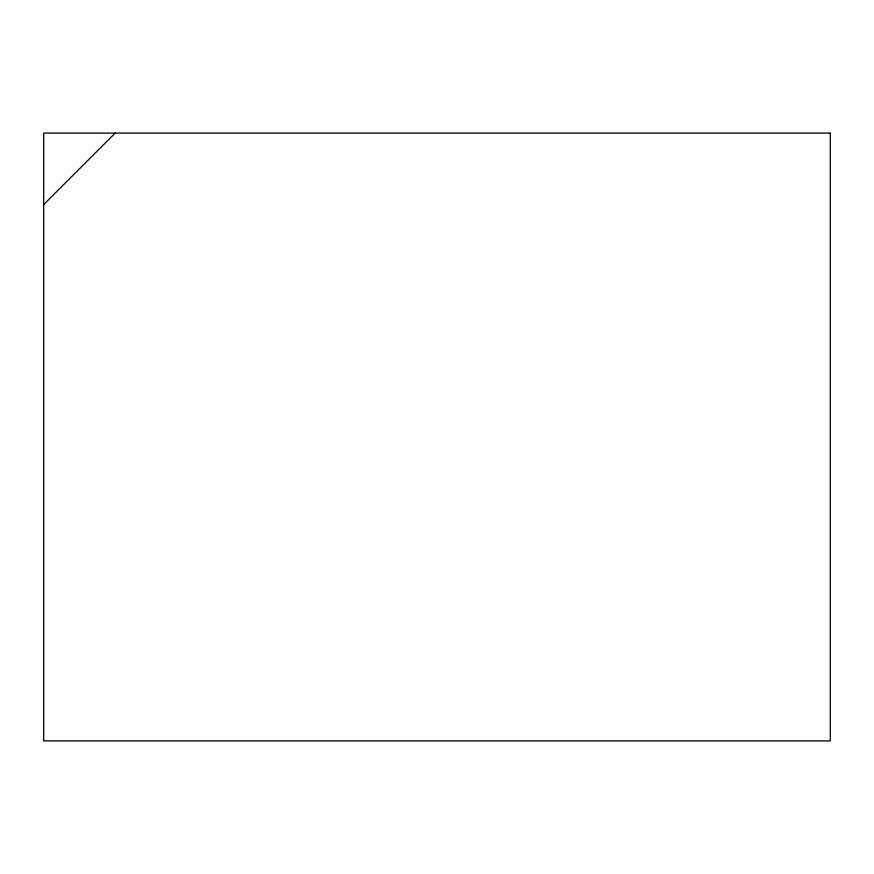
<?xml version="1.0" encoding="UTF-8"?>
<svg xmlns="http://www.w3.org/2000/svg" width="874" height="874" viewBox="0 0 874 874"><rect width="100%" height="100%" fill="white"/><g stroke="black" fill="none" stroke-linecap="round" stroke-linejoin="round"><path stroke-width="1.31" d="M43.7 204.592L115.204 133.088M830.3 133.088L43.7 133.088L43.7 740.912L830.3 740.912L830.3 133.088"/></g></svg>
